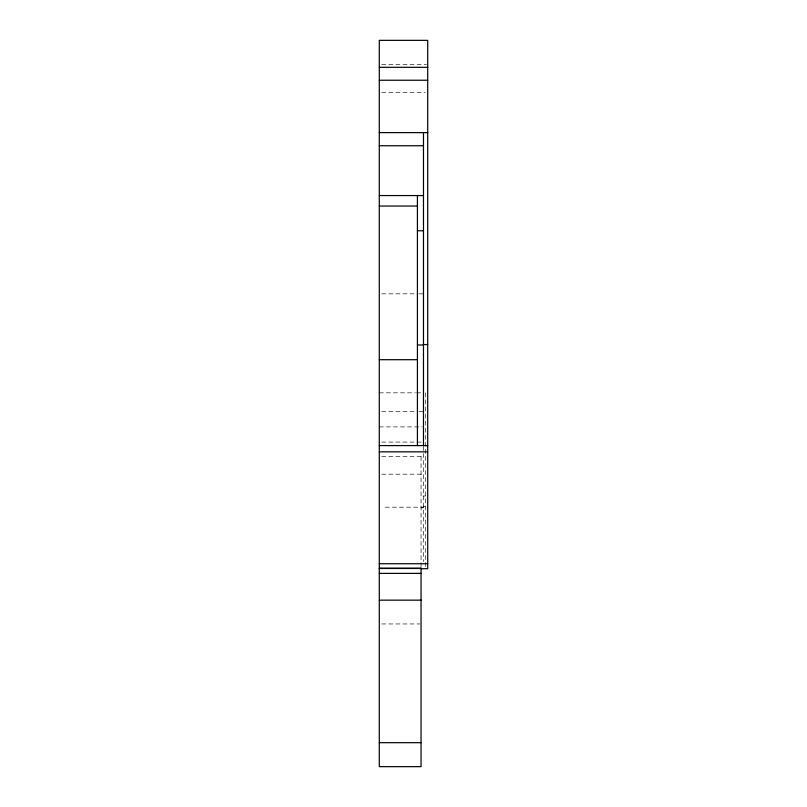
<?xml version="1.0" encoding="UTF-8"?>
<svg xmlns="http://www.w3.org/2000/svg" width="807" height="807" viewBox="0 0 807 807"><rect width="100%" height="100%" fill="white"/><g stroke="black" fill="none" stroke-linecap="round" stroke-linejoin="round"><path stroke-width="0.61" stroke-dasharray="4.04 3.03" d="M381.772 64.459L426.469 64.459M381.772 92.412L425.228 92.412M381.772 293.839L417.774 293.839M419.015 293.839L423.988 293.839M379.29 392.827L415.343 392.827M416.583 392.827L421.557 392.827M381.772 411.641L417.834 411.641M419.075 411.641L424.048 411.641M379.29 426.893L422.243 426.893M381.741 442.085L422.243 442.085M381.751 456.621L423.473 456.621M381.751 474.183L421.052 474.183M423.473 496.002L425.289 496.002M423.473 506.382L425.289 506.382M385.343 507.179L423.473 507.179M381.751 623.952L419.822 623.952M425.289 392.827L425.289 567.492M423.473 446.422L423.473 561.571M421.052 456.621L421.052 567.492M423.473 507.795L421.052 507.795L423.473 507.815"/><path stroke-width="1.21" d="M379.29 67.314L427.71 67.314M379.29 80.236L427.71 80.236M379.29 132.62L427.71 132.62M379.29 145.744L423.473 145.744M379.29 195.566L423.473 195.566M379.29 206.037L417.421 206.037M417.421 230.762L423.473 230.762M423.473 344.559L427.71 344.559M417.421 345.003L423.473 345.003M379.29 359.7L417.421 359.7M379.29 445.585L427.71 445.585M379.29 451.839L427.71 451.839M379.29 563.73L427.71 563.73M379.29 568.229L421.052 568.229M379.29 568.461L421.052 568.461M421.052 568.703L427.71 568.703L427.71 40.35L379.29 40.35L379.29 766.65L421.052 766.65L421.052 568.088M379.29 573.384L421.052 573.384M379.29 600.156L421.052 600.156M379.29 742.682L421.052 742.682M423.473 132.62L423.473 445.585M417.421 195.566L417.421 445.585"/></g></svg>
